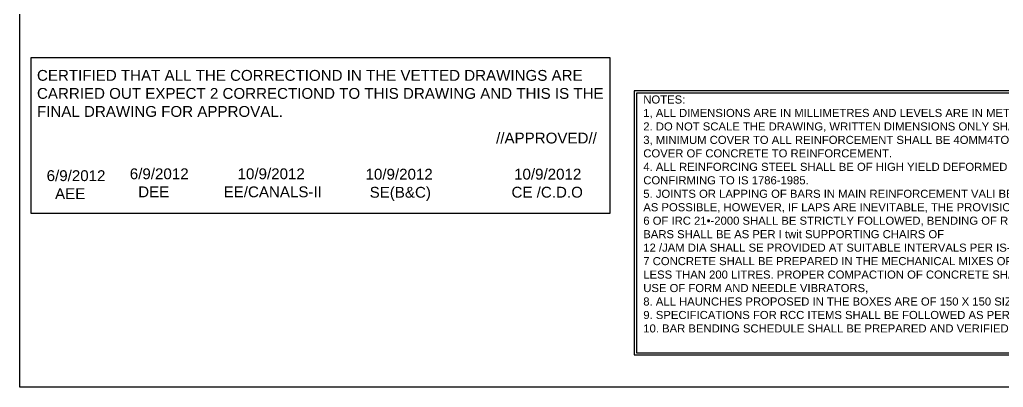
# Model space of a CAD drawing. Header units: millimetres. Extents: x 5124 to 6568637, y 2311 to 91879094.
# Drawn here: x 3794429 to 3804914, y 45935906 to 45939822 of the extents above; entities that cross this region are included whole.
import ezdxf

# ---------------------------------------------------------------- set-up
doc = ezdxf.new("R2010")
doc.units = ezdxf.units.MM
doc.header["$MEASUREMENT"] = 0
doc.layers.add('DRAWING', color=7, linetype='Continuous')
doc.styles.get("Standard").update_dxf_attribs({"font": 'arial.ttf', "height": 150})

msp = doc.modelspace()

# ---------------------------------------------------------------- linework, layer by layer
at = {"layer": 'Defpoints'}
msp.add_lwpolyline([(3794550.6, 45939419.8), (3800720.4, 45939419.8), (3800720.4, 45937756.8), (3794550.6, 45937756.8)], close=True, dxfattribs=at)
at = {"layer": 'DRAWING'}
for points in [[(3794428.9, 45954459), (3820865.5, 45954459), (3820865.5, 45935906.4), (3794428.9, 45935906.4)], [(3806258.4, 45939063.2), (3800979.9, 45939063.2), (3800979.9, 45936251.9), (3806258.4, 45936251.9)], [(3806235.2, 45939039.9), (3801003.1, 45939039.9), (3801003.1, 45936275.1), (3806235.2, 45936275.1)]]:
    msp.add_lwpolyline(points, close=True, dxfattribs=at)

# ---------------------------------------------------------------- texts
at = {"layer": 'DRAWING', "attachment_point": 1}
for s, insert, char_height, width in [('{\\H1.3398x;CERTIFIED THAT ALL THE CORRECTIOND IN THE VETTED DRAWINGS ARE CARRIED OUT EXPECT 2 CORRECTIOND TO THIS DRAWING AND THIS IS THE FINAL DRAWING FOR APPROVAL.}', (3794613.3, 45939286.7), 86.0542, 6207.546), ('NOTES: \\P1, ALL DIMENSIONS ARE IN MILLIMETRES AND LEVELS ARE IN METRES. \\P2. DO NOT SCALE THE DRAWING, WRITTEN DIMENSIONS ONLY SHALL BE FOLLOWED, \\P3, MINIMUM COVER TO ALL REINFORCEMENT SHALL BE 4OMM4TO ENSURE PROPER COVER OF CONCRETE TO REINFORCEMENT. \\P4. ALL REINFORCING STEEL SHALL BE OF HIGH YIELD DEFORMED BARS, (FE415) CONFIRMING TO IS 1786-1985. \\P5. JOINTS OR LAPPING OF BARS IN MAIN REINFORCEMENT VALI BE AVOIDED AS FAR AS POSSIBLE, HOWEVER, IF LAPS ARE INEVITABLE, THE PROVISION IN CLAUSE 304.6.\\P6 OF IRC 21•-2000 SHALL BE STRICTLY FOLLOWED, BENDING OF REINFORCEMENT BARS SHALL BE AS PER I twit SUPPORTING CHAIRS OF \\P12 /JAM DIA SHALL SE PROVIDED AT SUITABLE INTERVALS PER IS-2502. \\P7 CONCRETE SHALL BE PREPARED IN THE MECHANICAL MIXES OF CAPACITY NOT LESS THAN 200 LITRES. PROPER COMPACTION OF CONCRETE SHALL BE ENSURED BY USE OF FORM AND NEEDLE VIBRATORS, \\P8. ALL HAUNCHES PROPOSED IN THE BOXES ARE OF 150 X 150 SIZE. \\P9. SPECIFICATIONS FOR RCC ITEMS SHALL BE FOLLOWED AS PER IS 456-2000. \\P10. BAR BENDING SCHEDULE SHALL BE PREPARED AND VERIFIED BEFORE EXECUTION. ', (3801076.1, 45939015.2), 86.0542, 5161.305), ('\\pi2.1605;{\\H1.3398x;//APPROVED//\\P\\pi539.2;\\P\\pi193.94;10/9/2012\\P\\pi166.49;CE /C.D.O}', (3799505, 45938619), 86.054, 1078.393), ('{\\H1.3398x;6/9/2012\\P  AEE}', (3794716.4, 45938218.6), 86.054, 6207.546), ('{\\H1.3398x;6/9/2012\\P  DEE}', (3795602.7, 45938238.1), 86.054, 6207.546), ('\\pi193.94;{\\H1.3398x;10/9/2012\\P\\pi0.43027; EE/CANALS-II}', (3796557.7, 45938238.2), 86.054, 1078.393), ('\\pi193.94;{\\H1.3398x;10/9/2012\\P\\pi193.07; SE(B&C)}', (3797921.5, 45938233.7), 86.054, 1078.393)]:
    msp.add_mtext(s, dxfattribs=dict(at, insert=insert, char_height=char_height, width=width))

doc.saveas('drawing.dxf')
